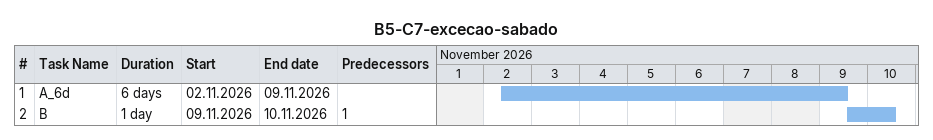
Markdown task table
B5-C7-excecao-sabado

| ID | Task | Duration | Start | Finish | Predecessors |
|---|---|---|---|---|---|
| 1 | A_6d | 6d | 2026-11-02 | 2026-11-09 |  |
| 2 | B | 1d | 2026-11-09 | 2026-11-10 | 1 |
